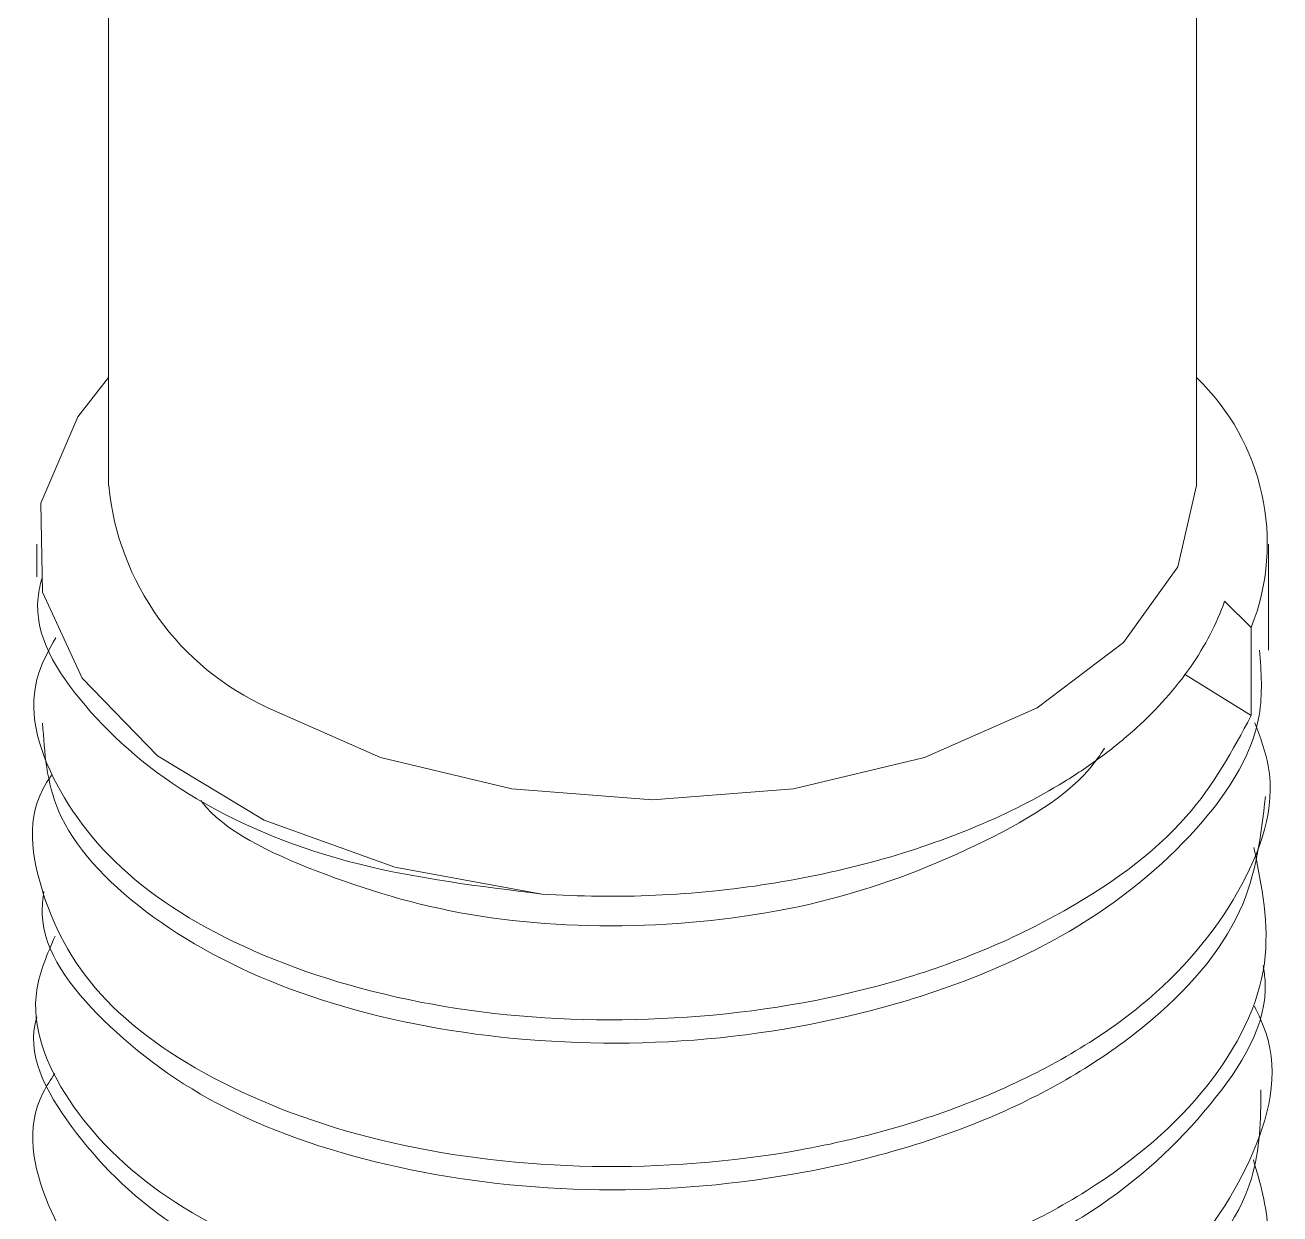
# Model space of a CAD drawing. Extents: x -976302 to -776254, y 5665 to 231437.
# Drawn here: x -788563.8 to -788502.3, y 81543.6 to 81601.9 of the extents above; entities that cross this region are included whole.
import ezdxf

# ---------------------------------------------------------------- set-up
doc = ezdxf.new("R2010")
doc.units = 0
doc.header["$LTSCALE"] = 1000
doc.header["$MEASUREMENT"] = 0

msp = doc.modelspace()

# ---------------------------------------------------------------- linework, layer by layer
at = {"linetype": 'Continuous', "lineweight": 15}
for p, q in [((-788559.726, 81667.007), (-788559.726, 81579.283)), ((-788559.726, 81667.007), (-788559.726, 81579.283)), ((-788559.726, 81667.007), (-788559.726, 81579.283)), ((-788559.726, 81667.007), (-788559.726, 81579.283)), ((-788506.384, 81579.283), (-788506.384, 81667.007)), ((-788506.384, 81579.283), (-788506.384, 81667.007)), ((-788506.384, 81579.283), (-788506.384, 81667.007)), ((-788506.384, 81579.283), (-788506.384, 81667.007)), ((-788563.248, 81576.406), (-788563.248, 81574.812)), ((-788563.248, 81576.406), (-788563.248, 81574.812)), ((-788563.248, 81576.406), (-788563.248, 81574.812)), ((-788563.248, 81576.406), (-788563.248, 81574.812)), ((-788502.861, 81571.22), (-788502.861, 81576.406)), ((-788502.861, 81571.22), (-788502.861, 81576.406)), ((-788502.861, 81571.22), (-788502.861, 81576.406)), ((-788502.861, 81571.22), (-788502.861, 81576.406)), ((-788505.009, 81573.615), (-788503.698, 81572.332)), ((-788505.009, 81573.615), (-788503.698, 81572.332)), ((-788503.698, 81572.332), (-788503.698, 81568.006)), ((-788503.698, 81572.332), (-788503.698, 81568.006)), ((-788506.966, 81570.046), (-788503.698, 81568.006)), ((-788506.966, 81570.046), (-788503.698, 81568.006)), ((-788506.966, 81570.046), (-788503.698, 81568.006)), ((-788506.966, 81570.046), (-788503.698, 81568.006))]:
    msp.add_line(p, q, dxfattribs=at)
at = {"linetype": 'Continuous', "lineweight": 15, "flags": 128}
for points in [[(-788538.493, 81559.261), (-788545.697, 81560.578), (-788552.109, 81562.885), (-788557.327, 81566.039), (-788561.026, 81569.843), (-788562.973, 81574.058), (-788563.046, 81578.419), (-788561.241, 81582.655), (-788559.726, 81584.577)], [(-788538.493, 81559.261), (-788545.697, 81560.578), (-788552.109, 81562.885), (-788557.327, 81566.039), (-788561.026, 81569.843), (-788562.973, 81574.058), (-788563.046, 81578.419), (-788561.241, 81582.655), (-788559.726, 81584.577)], [(-788538.493, 81559.261), (-788545.697, 81560.578), (-788552.109, 81562.885), (-788557.327, 81566.039), (-788561.026, 81569.843), (-788562.973, 81574.058), (-788563.046, 81578.419), (-788561.241, 81582.655), (-788559.726, 81584.577)], [(-788538.493, 81559.261), (-788545.697, 81560.578), (-788552.109, 81562.885), (-788557.327, 81566.039), (-788561.026, 81569.843), (-788562.973, 81574.058), (-788563.046, 81578.419), (-788561.241, 81582.655), (-788559.726, 81584.577)], [(-788506.384, 81579.283), (-788507.293, 81575.298), (-788509.957, 81571.584), (-788514.196, 81568.396), (-788519.719, 81565.949), (-788526.152, 81564.411), (-788533.055, 81563.886), (-788539.958, 81564.411), (-788546.39, 81565.949), (-788551.914, 81568.396)], [(-788506.384, 81579.283), (-788507.293, 81575.298), (-788509.957, 81571.584), (-788514.196, 81568.396), (-788519.719, 81565.949), (-788526.152, 81564.411), (-788533.055, 81563.886), (-788539.958, 81564.411), (-788546.39, 81565.949), (-788551.914, 81568.396)], [(-788506.384, 81579.283), (-788507.293, 81575.298), (-788509.957, 81571.584), (-788514.196, 81568.396), (-788519.719, 81565.949), (-788526.152, 81564.411), (-788533.055, 81563.886), (-788539.958, 81564.411), (-788546.39, 81565.949), (-788551.914, 81568.396)], [(-788506.384, 81579.283), (-788507.293, 81575.298), (-788509.957, 81571.584), (-788514.196, 81568.396), (-788519.719, 81565.949), (-788526.152, 81564.411), (-788533.055, 81563.886), (-788539.958, 81564.411), (-788546.39, 81565.949), (-788551.914, 81568.396)]]:
    msp.add_lwpolyline(points, dxfattribs=at)
at = {"linetype": 'Continuous', "lineweight": 15}
for centre, radius, start, end in [((-788514.158, 81576.454), 11.243, 338.49004, 46.25537), ((-788514.158, 81576.454), 11.243, 338.49004, 46.25537), ((-788546.403, 81580.596), 13.387, 185.62978, 245.69036), ((-788546.403, 81580.596), 13.387, 185.62978, 245.69036)]:
    msp.add_arc(centre, radius, start, end, dxfattribs=at)
for points, knots in [([(-788562.992, 81574.796), (-788563.072, 81574.463), (-788563.592, 81572.313), (-788561.21, 81568.366), (-788555.872, 81563.713), (-788547.884, 81560.423), (-788541.549, 81559.639), (-788538.493, 81559.261)], [0, 0, 0, 0, 0.044564, 0.287569, 0.530636, 0.773636, 1, 1, 1, 1]), ([(-788562.992, 81574.796), (-788563.072, 81574.463), (-788563.592, 81572.313), (-788561.21, 81568.366), (-788555.872, 81563.713), (-788547.884, 81560.423), (-788541.549, 81559.639), (-788538.493, 81559.261)], [0, 0, 0, 0, 0.044564, 0.287569, 0.530636, 0.773636, 1, 1, 1, 1]), ([(-788562.992, 81574.796), (-788563.072, 81574.463), (-788563.592, 81572.313), (-788561.21, 81568.366), (-788555.872, 81563.713), (-788547.884, 81560.423), (-788541.549, 81559.639), (-788538.493, 81559.261)], [0, 0, 0, 0, 0.044564, 0.287569, 0.530636, 0.773636, 1, 1, 1, 1]), ([(-788562.992, 81574.796), (-788563.072, 81574.463), (-788563.592, 81572.313), (-788561.21, 81568.366), (-788555.872, 81563.713), (-788547.884, 81560.423), (-788541.549, 81559.639), (-788538.493, 81559.261)], [0, 0, 0, 0, 0.044564, 0.287569, 0.530636, 0.773636, 1, 1, 1, 1]), ([(-788538.493, 81559.261), (-788536.634, 81559.138), (-788534.774, 81559.116), (-788531.051, 81559.281), (-788529.172, 81559.471), (-788525.543, 81560.041), (-788523.78, 81560.42), (-788520.358, 81561.367), (-788518.7, 81561.937), (-788515.63, 81563.227), (-788514.198, 81563.951), (-788512.216, 81565.168), (-788511.584, 81565.596), (-788510.403, 81566.477), (-788509.85, 81566.932), (-788508.303, 81568.339), (-788507.415, 81569.336), (-788505.954, 81571.431), (-788505.395, 81572.507), (-788505.009, 81573.615)], [0, 0, 0, 0, 0.125, 0.125, 0.25, 0.25, 0.375, 0.375, 0.5, 0.5, 0.625, 0.625, 0.6875, 0.6875, 0.75, 0.75, 0.875, 0.875, 1, 1, 1, 1]), ([(-788538.493, 81559.261), (-788536.634, 81559.138), (-788534.774, 81559.116), (-788531.051, 81559.281), (-788529.172, 81559.471), (-788525.543, 81560.041), (-788523.78, 81560.42), (-788520.358, 81561.367), (-788518.7, 81561.937), (-788515.63, 81563.227), (-788514.198, 81563.951), (-788512.216, 81565.168), (-788511.584, 81565.596), (-788510.403, 81566.477), (-788509.85, 81566.932), (-788508.303, 81568.339), (-788507.415, 81569.336), (-788505.954, 81571.431), (-788505.395, 81572.507), (-788505.009, 81573.615)], [0, 0, 0, 0, 0.125, 0.125, 0.25, 0.25, 0.375, 0.375, 0.5, 0.5, 0.625, 0.625, 0.6875, 0.6875, 0.75, 0.75, 0.875, 0.875, 1, 1, 1, 1]), ([(-788538.493, 81559.261), (-788536.634, 81559.138), (-788534.774, 81559.116), (-788531.051, 81559.281), (-788529.172, 81559.471), (-788525.543, 81560.041), (-788523.78, 81560.42), (-788520.358, 81561.367), (-788518.7, 81561.937), (-788515.63, 81563.227), (-788514.198, 81563.951), (-788512.216, 81565.168), (-788511.584, 81565.596), (-788510.403, 81566.477), (-788509.85, 81566.932), (-788508.303, 81568.339), (-788507.415, 81569.336), (-788505.954, 81571.431), (-788505.395, 81572.507), (-788505.009, 81573.615)], [0, 0, 0, 0, 0.125, 0.125, 0.25, 0.25, 0.375, 0.375, 0.5, 0.5, 0.625, 0.625, 0.6875, 0.6875, 0.75, 0.75, 0.875, 0.875, 1, 1, 1, 1]), ([(-788538.493, 81559.261), (-788536.634, 81559.138), (-788534.774, 81559.116), (-788531.051, 81559.281), (-788529.172, 81559.471), (-788525.543, 81560.041), (-788523.78, 81560.42), (-788520.358, 81561.367), (-788518.7, 81561.937), (-788515.63, 81563.227), (-788514.198, 81563.951), (-788512.216, 81565.168), (-788511.584, 81565.596), (-788510.403, 81566.477), (-788509.85, 81566.932), (-788508.303, 81568.339), (-788507.415, 81569.336), (-788505.954, 81571.431), (-788505.395, 81572.507), (-788505.009, 81573.615)], [0, 0, 0, 0, 0.125, 0.125, 0.25, 0.25, 0.375, 0.375, 0.5, 0.5, 0.625, 0.625, 0.6875, 0.6875, 0.75, 0.75, 0.875, 0.875, 1, 1, 1, 1]), ([(-788503.698, 81568.006), (-788504.607, 81566.311), (-788506.587, 81562.62), (-788513.018, 81557.931), (-788521.83, 81554.418), (-788531.972, 81552.864), (-788542.222, 81553.235), (-788551.426, 81555.587), (-788558.614, 81559.517), (-788562.683, 81564.535), (-788563.915, 81568.939), (-788562.638, 81571.254), (-788562.324, 81571.822)], [0, 0, 0, 0, 0.092576, 0.201565, 0.310546, 0.419562, 0.528548, 0.637557, 0.74654, 0.855531, 0.96453, 1, 1, 1, 1]), ([(-788503.698, 81568.006), (-788504.607, 81566.311), (-788506.587, 81562.62), (-788513.018, 81557.931), (-788521.83, 81554.418), (-788531.972, 81552.864), (-788542.222, 81553.235), (-788551.426, 81555.587), (-788558.614, 81559.517), (-788562.683, 81564.535), (-788563.915, 81568.939), (-788562.638, 81571.254), (-788562.324, 81571.822)], [0, 0, 0, 0, 0.092576, 0.201565, 0.310546, 0.419562, 0.528548, 0.637557, 0.74654, 0.855531, 0.96453, 1, 1, 1, 1]), ([(-788503.698, 81568.006), (-788504.607, 81566.311), (-788506.587, 81562.62), (-788513.018, 81557.931), (-788521.83, 81554.418), (-788531.972, 81552.864), (-788542.222, 81553.235), (-788551.426, 81555.587), (-788558.614, 81559.517), (-788562.683, 81564.535), (-788563.915, 81568.939), (-788562.638, 81571.254), (-788562.324, 81571.822)], [0, 0, 0, 0, 0.092576, 0.201565, 0.310546, 0.419562, 0.528548, 0.637557, 0.74654, 0.855531, 0.96453, 1, 1, 1, 1]), ([(-788503.698, 81568.006), (-788504.607, 81566.311), (-788506.587, 81562.62), (-788513.018, 81557.931), (-788521.83, 81554.418), (-788531.972, 81552.864), (-788542.222, 81553.235), (-788551.426, 81555.587), (-788558.614, 81559.517), (-788562.683, 81564.535), (-788563.915, 81568.939), (-788562.638, 81571.254), (-788562.324, 81571.822)], [0, 0, 0, 0, 0.092576, 0.201565, 0.310546, 0.419562, 0.528548, 0.637557, 0.74654, 0.855531, 0.96453, 1, 1, 1, 1]), ([(-788562.964, 81567.637), (-788562.871, 81566.188), (-788562.659, 81562.905), (-788558.311, 81558.219), (-788551.17, 81554.327), (-788541.882, 81552.087), (-788531.618, 81551.712), (-788521.524, 81553.415), (-788512.685, 81556.896), (-788506.323, 81561.961), (-788502.981, 81566.982), (-788503.212, 81570.148), (-788503.29, 81571.221)], [0, 0, 0, 0, 0.084964, 0.192458, 0.299933, 0.40741, 0.514904, 0.622378, 0.729882, 0.837355, 0.944849, 1, 1, 1, 1]), ([(-788562.964, 81567.637), (-788562.871, 81566.188), (-788562.659, 81562.905), (-788558.311, 81558.219), (-788551.17, 81554.327), (-788541.882, 81552.087), (-788531.618, 81551.712), (-788521.524, 81553.415), (-788512.685, 81556.896), (-788506.323, 81561.961), (-788502.981, 81566.982), (-788503.212, 81570.148), (-788503.29, 81571.221)], [0, 0, 0, 0, 0.084964, 0.192458, 0.299933, 0.40741, 0.514904, 0.622378, 0.729882, 0.837355, 0.944849, 1, 1, 1, 1]), ([(-788562.964, 81567.637), (-788562.871, 81566.188), (-788562.659, 81562.905), (-788558.311, 81558.219), (-788551.17, 81554.327), (-788541.882, 81552.087), (-788531.618, 81551.712), (-788521.524, 81553.415), (-788512.685, 81556.896), (-788506.323, 81561.961), (-788502.981, 81566.982), (-788503.212, 81570.148), (-788503.29, 81571.221)], [0, 0, 0, 0, 0.084964, 0.192458, 0.299933, 0.40741, 0.514904, 0.622378, 0.729882, 0.837355, 0.944849, 1, 1, 1, 1]), ([(-788562.964, 81567.637), (-788562.871, 81566.188), (-788562.659, 81562.905), (-788558.311, 81558.219), (-788551.17, 81554.327), (-788541.882, 81552.087), (-788531.618, 81551.712), (-788521.524, 81553.415), (-788512.685, 81556.896), (-788506.323, 81561.961), (-788502.981, 81566.982), (-788503.212, 81570.148), (-788503.29, 81571.221)], [0, 0, 0, 0, 0.084964, 0.192458, 0.299933, 0.40741, 0.514904, 0.622378, 0.729882, 0.837355, 0.944849, 1, 1, 1, 1]), ([(-788503.524, 81567.652), (-788503.261, 81566.95), (-788502.235, 81564.214), (-788503.968, 81559.213), (-788508.625, 81553.599), (-788516.268, 81549.139), (-788525.746, 81546.376), (-788536.066, 81545.587), (-788546.046, 81546.744), (-788554.536, 81549.792), (-788560.699, 81554.207), (-788563.353, 81559.511), (-788563.808, 81563.389), (-788562.518, 81565.09), (-788562.503, 81565.109)], [0, 0, 0, 0, 0.03333, 0.129877, 0.226445, 0.322989, 0.419542, 0.516097, 0.612643, 0.70921, 0.805753, 0.902324, 0.998871, 1, 1, 1, 1]), ([(-788503.524, 81567.652), (-788503.261, 81566.95), (-788502.235, 81564.214), (-788503.968, 81559.213), (-788508.625, 81553.599), (-788516.268, 81549.139), (-788525.746, 81546.376), (-788536.066, 81545.587), (-788546.046, 81546.744), (-788554.536, 81549.792), (-788560.699, 81554.207), (-788563.353, 81559.511), (-788563.808, 81563.389), (-788562.518, 81565.09), (-788562.503, 81565.109)], [0, 0, 0, 0, 0.03333, 0.129877, 0.226445, 0.322989, 0.419542, 0.516097, 0.612643, 0.70921, 0.805753, 0.902324, 0.998871, 1, 1, 1, 1]), ([(-788503.524, 81567.652), (-788503.261, 81566.95), (-788502.235, 81564.214), (-788503.968, 81559.213), (-788508.625, 81553.599), (-788516.268, 81549.139), (-788525.746, 81546.376), (-788536.066, 81545.587), (-788546.046, 81546.744), (-788554.536, 81549.792), (-788560.699, 81554.207), (-788563.353, 81559.511), (-788563.808, 81563.389), (-788562.518, 81565.09), (-788562.503, 81565.109)], [0, 0, 0, 0, 0.03333, 0.129877, 0.226445, 0.322989, 0.419542, 0.516097, 0.612643, 0.70921, 0.805753, 0.902324, 0.998871, 1, 1, 1, 1]), ([(-788503.524, 81567.652), (-788503.261, 81566.95), (-788502.235, 81564.214), (-788503.968, 81559.213), (-788508.625, 81553.599), (-788516.268, 81549.139), (-788525.746, 81546.376), (-788536.066, 81545.587), (-788546.046, 81546.744), (-788554.536, 81549.792), (-788560.699, 81554.207), (-788563.353, 81559.511), (-788563.808, 81563.389), (-788562.518, 81565.09), (-788562.503, 81565.109)], [0, 0, 0, 0, 0.03333, 0.129877, 0.226445, 0.322989, 0.419542, 0.516097, 0.612643, 0.70921, 0.805753, 0.902324, 0.998871, 1, 1, 1, 1]), ([(-788510.894, 81566.419), (-788511.05, 81566.179), (-788512.296, 81564.262), (-788517.096, 81561.458), (-788524.692, 81558.581), (-788533.464, 81557.468), (-788542.204, 81557.96), (-788549.615, 81560.224), (-788554.125, 81562.375), (-788555.188, 81563.826), (-788555.206, 81563.849)], [0, 0, 0, 0, 0.023248, 0.185586, 0.347917, 0.510292, 0.672623, 0.835004, 0.997332, 1, 1, 1, 1]), ([(-788510.894, 81566.419), (-788511.05, 81566.179), (-788512.296, 81564.262), (-788517.096, 81561.458), (-788524.692, 81558.581), (-788533.464, 81557.468), (-788542.204, 81557.96), (-788549.615, 81560.224), (-788554.125, 81562.375), (-788555.188, 81563.826), (-788555.206, 81563.849)], [0, 0, 0, 0, 0.023248, 0.185586, 0.347917, 0.510292, 0.672623, 0.835004, 0.997332, 1, 1, 1, 1]), ([(-788510.894, 81566.419), (-788511.05, 81566.179), (-788512.296, 81564.262), (-788517.096, 81561.458), (-788524.692, 81558.581), (-788533.464, 81557.468), (-788542.204, 81557.96), (-788549.615, 81560.224), (-788554.125, 81562.375), (-788555.188, 81563.826), (-788555.206, 81563.849)], [0, 0, 0, 0, 0.023248, 0.185586, 0.347917, 0.510292, 0.672623, 0.835004, 0.997332, 1, 1, 1, 1]), ([(-788510.894, 81566.419), (-788511.05, 81566.179), (-788512.296, 81564.262), (-788517.096, 81561.458), (-788524.692, 81558.581), (-788533.464, 81557.468), (-788542.204, 81557.96), (-788549.615, 81560.224), (-788554.125, 81562.375), (-788555.188, 81563.826), (-788555.206, 81563.849)], [0, 0, 0, 0, 0.023248, 0.185586, 0.347917, 0.510292, 0.672623, 0.835004, 0.997332, 1, 1, 1, 1]), ([(-788562.907, 81559.38), (-788562.949, 81559.009), (-788563.197, 81556.809), (-788560.291, 81552.929), (-788554.349, 81548.483), (-788545.712, 81545.578), (-788535.719, 81544.419), (-788525.412, 81545.323), (-788515.951, 81548.13), (-788508.502, 81552.613), (-788503.677, 81558.154), (-788503.221, 81562.139), (-788503.004, 81564.036)], [0, 0, 0, 0, 0.022324, 0.132065, 0.24182, 0.351552, 0.461323, 0.571061, 0.680815, 0.790554, 0.90029, 1, 1, 1, 1]), ([(-788562.907, 81559.38), (-788562.949, 81559.009), (-788563.197, 81556.809), (-788560.291, 81552.929), (-788554.349, 81548.483), (-788545.712, 81545.578), (-788535.719, 81544.419), (-788525.412, 81545.323), (-788515.951, 81548.13), (-788508.502, 81552.613), (-788503.677, 81558.154), (-788503.221, 81562.139), (-788503.004, 81564.036)], [0, 0, 0, 0, 0.022324, 0.132065, 0.24182, 0.351552, 0.461323, 0.571061, 0.680815, 0.790554, 0.90029, 1, 1, 1, 1]), ([(-788562.907, 81559.38), (-788562.949, 81559.009), (-788563.197, 81556.809), (-788560.291, 81552.929), (-788554.349, 81548.483), (-788545.712, 81545.578), (-788535.719, 81544.419), (-788525.412, 81545.323), (-788515.951, 81548.13), (-788508.502, 81552.613), (-788503.677, 81558.154), (-788503.221, 81562.139), (-788503.004, 81564.036)], [0, 0, 0, 0, 0.022324, 0.132065, 0.24182, 0.351552, 0.461323, 0.571061, 0.680815, 0.790554, 0.90029, 1, 1, 1, 1]), ([(-788562.907, 81559.38), (-788562.949, 81559.009), (-788563.197, 81556.809), (-788560.291, 81552.929), (-788554.349, 81548.483), (-788545.712, 81545.578), (-788535.719, 81544.419), (-788525.412, 81545.323), (-788515.951, 81548.13), (-788508.502, 81552.613), (-788503.677, 81558.154), (-788503.221, 81562.139), (-788503.004, 81564.036)], [0, 0, 0, 0, 0.022324, 0.132065, 0.24182, 0.351552, 0.461323, 0.571061, 0.680815, 0.790554, 0.90029, 1, 1, 1, 1]), ([(-788503.566, 81561.541), (-788503.185, 81559.648), (-788502.386, 81555.674), (-788505.412, 81549.686), (-788511.36, 81544.49), (-788519.836, 81540.622), (-788529.786, 81538.646), (-788540.112, 81538.611), (-788549.628, 81540.556), (-788557.318, 81544.206), (-788562.091, 81549.024), (-788563.878, 81553.677), (-788562.733, 81556.324), (-788562.356, 81557.193)], [0, 0, 0, 0, 0.087521, 0.183673, 0.279841, 0.375988, 0.472166, 0.568317, 0.664479, 0.760633, 0.856781, 0.952953, 1, 1, 1, 1]), ([(-788503.566, 81561.541), (-788503.185, 81559.648), (-788502.386, 81555.674), (-788505.412, 81549.686), (-788511.36, 81544.49), (-788519.836, 81540.622), (-788529.786, 81538.646), (-788540.112, 81538.611), (-788549.628, 81540.556), (-788557.318, 81544.206), (-788562.091, 81549.024), (-788563.878, 81553.677), (-788562.733, 81556.324), (-788562.356, 81557.193)], [0, 0, 0, 0, 0.087521, 0.183673, 0.279841, 0.375988, 0.472166, 0.568317, 0.664479, 0.760633, 0.856781, 0.952953, 1, 1, 1, 1]), ([(-788503.566, 81561.541), (-788503.185, 81559.648), (-788502.386, 81555.674), (-788505.412, 81549.686), (-788511.36, 81544.49), (-788519.836, 81540.622), (-788529.786, 81538.646), (-788540.112, 81538.611), (-788549.628, 81540.556), (-788557.318, 81544.206), (-788562.091, 81549.024), (-788563.878, 81553.677), (-788562.733, 81556.324), (-788562.356, 81557.193)], [0, 0, 0, 0, 0.087521, 0.183673, 0.279841, 0.375988, 0.472166, 0.568317, 0.664479, 0.760633, 0.856781, 0.952953, 1, 1, 1, 1]), ([(-788503.566, 81561.541), (-788503.185, 81559.648), (-788502.386, 81555.674), (-788505.412, 81549.686), (-788511.36, 81544.49), (-788519.836, 81540.622), (-788529.786, 81538.646), (-788540.112, 81538.611), (-788549.628, 81540.556), (-788557.318, 81544.206), (-788562.091, 81549.024), (-788563.878, 81553.677), (-788562.733, 81556.324), (-788562.356, 81557.193)], [0, 0, 0, 0, 0.087521, 0.183673, 0.279841, 0.375988, 0.472166, 0.568317, 0.664479, 0.760633, 0.856781, 0.952953, 1, 1, 1, 1]), ([(-788563.248, 81553.236), (-788563.248, 81553.236), (-788563.816, 81551.435), (-788561.825, 81547.749), (-788557.141, 81542.895), (-788549.32, 81539.333), (-788539.774, 81537.458), (-788529.433, 81537.524), (-788519.534, 81539.626), (-788511.069, 81543.461), (-788505.422, 81548.789), (-788502.748, 81553.131), (-788503.07, 81555.487), (-788503.108, 81555.761)], [0, 0, 0, 0, 0.000017, 0.109517, 0.219044, 0.328541, 0.438051, 0.547559, 0.65706, 0.766579, 0.876074, 0.985605, 1, 1, 1, 1]), ([(-788563.248, 81553.236), (-788563.248, 81553.236), (-788563.816, 81551.435), (-788561.825, 81547.749), (-788557.141, 81542.895), (-788549.32, 81539.333), (-788539.774, 81537.458), (-788529.433, 81537.524), (-788519.534, 81539.626), (-788511.069, 81543.461), (-788505.422, 81548.789), (-788502.748, 81553.131), (-788503.07, 81555.487), (-788503.108, 81555.761)], [0, 0, 0, 0, 0.000017, 0.109517, 0.219044, 0.328541, 0.438051, 0.547559, 0.65706, 0.766579, 0.876074, 0.985605, 1, 1, 1, 1]), ([(-788563.248, 81553.236), (-788563.248, 81553.236), (-788563.816, 81551.435), (-788561.825, 81547.749), (-788557.141, 81542.895), (-788549.32, 81539.333), (-788539.774, 81537.458), (-788529.433, 81537.524), (-788519.534, 81539.626), (-788511.069, 81543.461), (-788505.422, 81548.789), (-788502.748, 81553.131), (-788503.07, 81555.487), (-788503.108, 81555.761)], [0, 0, 0, 0, 0.000017, 0.109517, 0.219044, 0.328541, 0.438051, 0.547559, 0.65706, 0.766579, 0.876074, 0.985605, 1, 1, 1, 1]), ([(-788563.248, 81553.236), (-788563.248, 81553.236), (-788563.816, 81551.435), (-788561.825, 81547.749), (-788557.141, 81542.895), (-788549.32, 81539.333), (-788539.774, 81537.458), (-788529.433, 81537.524), (-788519.534, 81539.626), (-788511.069, 81543.461), (-788505.422, 81548.789), (-788502.748, 81553.131), (-788503.07, 81555.487), (-788503.108, 81555.761)], [0, 0, 0, 0, 0.000017, 0.109517, 0.219044, 0.328541, 0.438051, 0.547559, 0.65706, 0.766579, 0.876074, 0.985605, 1, 1, 1, 1]), ([(-788503.547, 81553.771), (-788503.341, 81553.34), (-788502.177, 81550.905), (-788503.393, 81546.124), (-788507.344, 81540.317), (-788514.481, 81535.578), (-788523.639, 81532.41), (-788533.883, 81531.215), (-788544.03, 81531.949), (-788552.922, 81534.639), (-788559.644, 81538.8), (-788563.07, 81543.969), (-788563.892, 81548.133), (-788562.571, 81550.158), (-788562.37, 81550.467)], [0, 0, 0, 0, 0.0207046, 0.1168965, 0.2131012, 0.3092939, 0.405484, 0.5016948, 0.5978853, 0.6941019, 0.7902908, 0.8864957, 0.9826916, 1, 1, 1, 1]), ([(-788503.547, 81553.771), (-788503.341, 81553.34), (-788502.177, 81550.905), (-788503.393, 81546.124), (-788507.344, 81540.317), (-788514.481, 81535.578), (-788523.639, 81532.41), (-788533.883, 81531.215), (-788544.03, 81531.949), (-788552.922, 81534.639), (-788559.644, 81538.8), (-788563.07, 81543.969), (-788563.892, 81548.133), (-788562.571, 81550.158), (-788562.37, 81550.467)], [0, 0, 0, 0, 0.0207046, 0.1168965, 0.2131012, 0.3092939, 0.405484, 0.5016948, 0.5978853, 0.6941019, 0.7902908, 0.8864957, 0.9826916, 1, 1, 1, 1]), ([(-788503.547, 81553.771), (-788503.341, 81553.34), (-788502.177, 81550.905), (-788503.393, 81546.124), (-788507.344, 81540.317), (-788514.481, 81535.578), (-788523.639, 81532.41), (-788533.883, 81531.215), (-788544.03, 81531.949), (-788552.922, 81534.639), (-788559.644, 81538.8), (-788563.07, 81543.969), (-788563.892, 81548.133), (-788562.571, 81550.158), (-788562.37, 81550.467)], [0, 0, 0, 0, 0.0207046, 0.1168965, 0.2131012, 0.3092939, 0.405484, 0.5016948, 0.5978853, 0.6941019, 0.7902908, 0.8864957, 0.9826916, 1, 1, 1, 1]), ([(-788503.547, 81553.771), (-788503.341, 81553.34), (-788502.177, 81550.905), (-788503.393, 81546.124), (-788507.344, 81540.317), (-788514.481, 81535.578), (-788523.639, 81532.41), (-788533.883, 81531.215), (-788544.03, 81531.949), (-788552.922, 81534.639), (-788559.644, 81538.8), (-788563.07, 81543.969), (-788563.892, 81548.133), (-788562.571, 81550.158), (-788562.37, 81550.467)], [0, 0, 0, 0, 0.0207046, 0.1168965, 0.2131012, 0.3092939, 0.405484, 0.5016948, 0.5978853, 0.6941019, 0.7902908, 0.8864957, 0.9826916, 1, 1, 1, 1]), ([(-788555.05, 81535.309), (-788554.174, 81534.719), (-788551.192, 81532.713), (-788543.605, 81530.849), (-788533.556, 81530.036), (-788523.31, 81531.391), (-788514.17, 81534.555), (-788507.278, 81539.362), (-788503.285, 81544.644), (-788503.241, 81548.199), (-788503.223, 81549.66)], [0, 0, 0, 0, 0.058463, 0.199013, 0.339607, 0.480164, 0.620753, 0.761307, 0.901874, 1, 1, 1, 1]), ([(-788555.05, 81535.309), (-788554.174, 81534.719), (-788551.192, 81532.713), (-788543.605, 81530.849), (-788533.556, 81530.036), (-788523.31, 81531.391), (-788514.17, 81534.555), (-788507.278, 81539.362), (-788503.285, 81544.644), (-788503.241, 81548.199), (-788503.223, 81549.66)], [0, 0, 0, 0, 0.058463, 0.199013, 0.339607, 0.480164, 0.620753, 0.761307, 0.901874, 1, 1, 1, 1]), ([(-788555.05, 81535.309), (-788554.174, 81534.719), (-788551.192, 81532.713), (-788543.605, 81530.849), (-788533.556, 81530.036), (-788523.31, 81531.391), (-788514.17, 81534.555), (-788507.278, 81539.362), (-788503.285, 81544.644), (-788503.241, 81548.199), (-788503.223, 81549.66)], [0, 0, 0, 0, 0.058463, 0.199013, 0.339607, 0.480164, 0.620753, 0.761307, 0.901874, 1, 1, 1, 1]), ([(-788555.05, 81535.309), (-788554.174, 81534.719), (-788551.192, 81532.713), (-788543.605, 81530.849), (-788533.556, 81530.036), (-788523.31, 81531.391), (-788514.17, 81534.555), (-788507.278, 81539.362), (-788503.285, 81544.644), (-788503.241, 81548.199), (-788503.223, 81549.66)], [0, 0, 0, 0, 0.058463, 0.199013, 0.339607, 0.480164, 0.620753, 0.761307, 0.901874, 1, 1, 1, 1]), ([(-788503.596, 81546.227), (-788503.263, 81545.091), (-788502.327, 81541.898), (-788504.58, 81536.535), (-788509.85, 81531.108), (-788517.9, 81526.912), (-788527.619, 81524.513), (-788537.966, 81524.077), (-788547.745, 81525.603), (-788555.903, 81528.948), (-788561.343, 81533.545), (-788563.769, 81538.405), (-788562.842, 81541.382), (-788562.476, 81542.554)], [0, 0, 0, 0, 0.054164, 0.152172, 0.250207, 0.348214, 0.446239, 0.544252, 0.642266, 0.740287, 0.838291, 0.93633, 1, 1, 1, 1]), ([(-788503.596, 81546.227), (-788503.263, 81545.091), (-788502.327, 81541.898), (-788504.58, 81536.535), (-788509.85, 81531.108), (-788517.9, 81526.912), (-788527.619, 81524.513), (-788537.966, 81524.077), (-788547.745, 81525.603), (-788555.903, 81528.948), (-788561.343, 81533.545), (-788563.769, 81538.405), (-788562.842, 81541.382), (-788562.476, 81542.554)], [0, 0, 0, 0, 0.054164, 0.152172, 0.250207, 0.348214, 0.446239, 0.544252, 0.642266, 0.740287, 0.838291, 0.93633, 1, 1, 1, 1]), ([(-788503.596, 81546.227), (-788503.263, 81545.091), (-788502.327, 81541.898), (-788504.58, 81536.535), (-788509.85, 81531.108), (-788517.9, 81526.912), (-788527.619, 81524.513), (-788537.966, 81524.077), (-788547.745, 81525.603), (-788555.903, 81528.948), (-788561.343, 81533.545), (-788563.769, 81538.405), (-788562.842, 81541.382), (-788562.476, 81542.554)], [0, 0, 0, 0, 0.054164, 0.152172, 0.250207, 0.348214, 0.446239, 0.544252, 0.642266, 0.740287, 0.838291, 0.93633, 1, 1, 1, 1]), ([(-788503.596, 81546.227), (-788503.263, 81545.091), (-788502.327, 81541.898), (-788504.58, 81536.535), (-788509.85, 81531.108), (-788517.9, 81526.912), (-788527.619, 81524.513), (-788537.966, 81524.077), (-788547.745, 81525.603), (-788555.903, 81528.948), (-788561.343, 81533.545), (-788563.769, 81538.405), (-788562.842, 81541.382), (-788562.476, 81542.554)], [0, 0, 0, 0, 0.054164, 0.152172, 0.250207, 0.348214, 0.446239, 0.544252, 0.642266, 0.740287, 0.838291, 0.93633, 1, 1, 1, 1])]:
    msp.add_open_spline(points, degree=3, knots=knots, dxfattribs=at)

doc.saveas('drawing.dxf')
